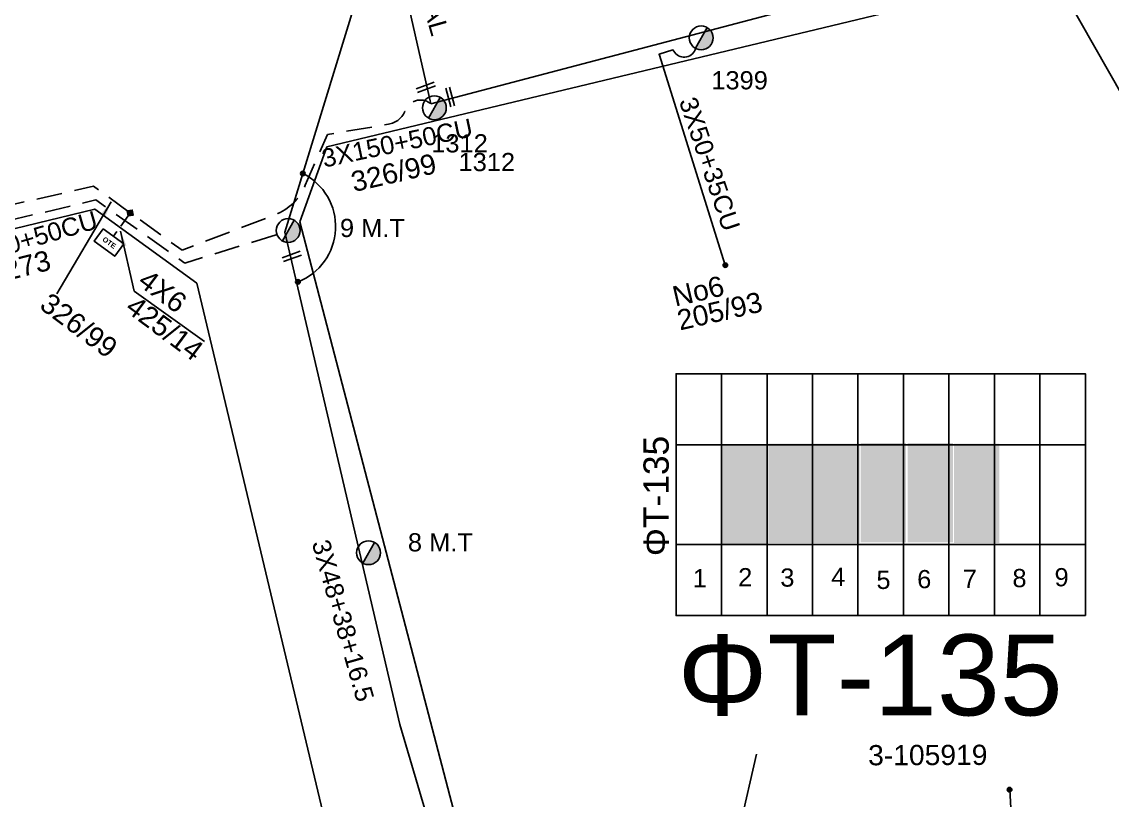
# Model space of a CAD drawing. Header units: millimetres. Extents: x 938 to 3112, y 793 to 1825.
# Drawn here: x 2578.7 to 2686.6, y 1459.4 to 1536.4 of the extents above; entities that cross this region are included whole.
import ezdxf
from ezdxf.enums import TextEntityAlignment as Align

# ---------------------------------------------------------------- set-up
doc = ezdxf.new("R2010")
doc.units = ezdxf.units.MM
doc.linetypes.add('DASHED', pattern=[19.05, 12.7, -6.35])
for name, color, linetype in [('Pillar OTE', 7, 'Continuous'), ('Ασφαλειοκιβώτια Χ.Τ 9 αναχωρήσεων', 7, 'Continuous'), ('Γέφυρες Εναερίου Δικτύου', 7, 'Continuous'), ('Γυμνά εναέρια ΧΤ (1Φ)   2x16AL', 7, 'Continuous'), ('Γυμνά εναέρια ΧΤ (3Φ)   3x50+35CU', 7, 'Continuous'), ('Γυμνά εναέρια ΧΤ (3Φ)   4x50AL', 7, 'Continuous'), ('Γυμνά εναέρια ΧΤ και ΦΟΠ (3Φ)   4x50+16AL', 7, 'Continuous'), ('Εναέρια παροχή ΧΤ 4x16', 7, 'SYN_LINE'), ('Επιγραφές - Σχήματα', 7, 'Continuous'), ('Καλώδια ΧΤ   3x150+50CU', 7, 'DASHED'), ('Καλώδια ΧΤ   3x48+38+16.5', 7, 'DASHED'), ('Μηχανική τομή', 7, 'Continuous'), ('Στύλος ΦΜ', 7, 'Continuous'), ('Στύλος ΦΜ @ 1', 7, 'Continuous'), ('Συνδέσεις', 7, 'Continuous'), ('Υπόβαθρο ΔΕΗ', 7, 'Continuous'), ('Υπόγεια καλώδια Παροχών ΧΤ   4x6', 7, 'DASHED')]:
    doc.layers.add(name, color=color, linetype=linetype)
doc.styles.get("Standard").update_dxf_attribs({"font": 'arial.ttf'})
doc.linetypes.add('SYN_LINE', pattern='A,0.5,-0.0001,["/\\/\\/\\/",Standard,S=0.1,R=0,X=0,Y=-0.05],-0.25', length=0.7501)
doc.dimstyles.new('ISO-25', dxfattribs={"dimtxt": 2.5, "dimasz": 2.5, "dimexe": 1.25, "dimexo": 0.625, "dimtad": 1, "dimtxsty": 'Standard', "dimcen": 2.5, "dimaunit": 2, "dimazin": 0, "dimtfac": 1, "dimtmove": 0, "dimatfit": 3, "dimfxl": 1, "dimarcsym": 0})

# ---------------------------------------------------------------- blocks, each defined once
blk = doc.blocks.new('ΥΠΑΡΧΩΝ ΤΣΙΜΕΝΤΕΝΙΟΣ ΣΤΥΛΟΣ')
at = {"layer": 'Στύλος ΦΜ'}
blk.add_hatch(color=256, dxfattribs=at).paths.add_polyline_path([(-1.29, -2.28, 0.574793), (2.62, 0, 0.268822), (1.3, 2.27)])
blk.add_line((-1.29, -2.28), (1.3, 2.27), dxfattribs=at)
blk.add_circle((0, 0), 2.62, dxfattribs=at)
at = {"layer": 'Στύλος ΦΜ', "flags": 4}
for tag, p in [('ΑΡΙΘΜΟΣ', (-4.68, 8.05)), ('ΤΥΠΟΣ', (-4.91, 3.03))]:
    blk.add_attdef(tag, p, '', height=4, dxfattribs=at)
blk = doc.blocks.new('ΑΣΦΑΛΕΙΟΚΙΒΩΤΙΟ ΥΠΟΣΤΑΘΜΟΥ 9 ΑΝΑΧΩΡΗΣΕΩΝ')
at = {"layer": 'Ασφαλειοκιβώτια Χ.Τ 9 αναχωρήσεων', "ltscale": 40}
for p, q in [((-23.8, 40.36), (24.02, 40.36)), ((-9.72, 40.36), (-9.72, -40.64)), ((9.94, 40.36), (9.94, -40.64)), ((-23.8, 31.36), (24.02, 31.36)), ((-23.8, 22.36), (24.02, 22.36)), ((-23.8, 13.36), (24.02, 13.36)), ((-23.8, 4.36), (24.02, 4.36)), ((-23.8, -4.64), (24.02, -4.64)), ((-23.8, -13.64), (24.02, -13.64)), ((-23.8, -22.64), (24.02, -22.64)), ((-23.8, -31.64), (24.02, -31.64))]:
    blk.add_line(p, q, dxfattribs=at)
at = {"layer": 'Ασφαλειοκιβώτια Χ.Τ 9 αναχωρήσεων'}
blk.add_lwpolyline([(-23.8, -40.64), (24.02, -40.64), (24.02, 40.36), (-23.8, 40.36)], close=True, dxfattribs=at)
for s, p in [('1', (-18.22, 37.06)), ('2', (-18.02, 28.07)), ('3', (-18.09, 19.73)), ('4', (-17.94, 9.66)), ('5', (-18.55, 0.71)), ('6', (-18.4, -7.35)), ('7', (-18.34, -16.37)), ('8', (-18.19, -26.2)), ('9', (-18.02, -34.53))]:
    blk.add_text(s, height=3.6, rotation=270, dxfattribs=at).set_placement(p)
at = {"layer": 'Ασφαλειοκιβώτια Χ.Τ 9 αναχωρήσεων', "ltscale": 40}
for tag, height, p in [('ΟΝΟΜΑ', 5, (-0.16, 44.31)), ('ΚΕΙΜΕΝΟ 1', 2, (17.06, 35.59)), ('ΚΕΙΜΕΝΟ 2', 2, (17.06, 26.88)), ('ΚΕΙΜΕΝΟ 3', 2, (17.06, 17.69)), ('ΚΕΙΜΕΝΟ 4', 2, (17.06, 8.71)), ('ΚΕΙΜΕΝΟ 5', 2, (17.06, -0.13)), ('ΚΕΙΜΕΝΟ 6', 2, (17.06, -9.05)), ('ΚΕΙΜΕΝΟ 7', 2, (17.06, -18.13)), ('ΚΕΙΜΕΝΟ 8', 2, (17.06, -26.85)), ('ΚΕΙΜΕΝΟ 9', 2, (17.06, -35.99)), ('ΣΧ', 2, (-0.1, -42.64))]:
    blk.add_attdef(tag, text='', height=height, dxfattribs=at).set_placement(p, align=Align.MIDDLE_CENTER)
blk = doc.blocks.new('ΜΗΧΑΝΙΚΗ ΤΟΜΗ')
at = {"layer": 'Μηχανική τομή', "ltscale": 40}
for p, q in [((-1.89, 0.78), (1.89, 0.78)), ((1.89, 0), (-1.89, 0))]:
    blk.add_line(p, q, dxfattribs=at)
blk = doc.blocks.new('_ΣΥΝΔΕΣΗ')
at = {"layer": 'Συνδέσεις', "linetype": 'SYN_LINE', "ltscale": 40}
blk.add_hatch(color=256, dxfattribs=at).paths.add_polyline_path([(0.5, -0.01, 1), (-0.5, -0.01, 1)])
at = {"layer": 'Συνδέσεις'}
blk.add_circle((0, -0.01), 0.5, dxfattribs=at)
blk = doc.blocks.new('TSONTA XT1')
at = {"ltscale": 40}
h = blk.add_hatch(color=256, dxfattribs=at)
h.dxf.hatch_style = 1
h.paths.add_polyline_path([(595.96, 2487.66), (597.07, 2488.77), (595.96, 2489.87), (594.85, 2488.77)])
blk.add_lwpolyline([(594.85, 2488.77), (595.96, 2489.87), (597.07, 2488.77), (595.96, 2487.66)], close=True, dxfattribs=at)
blk = doc.blocks.new('PILLAR ΟΤΕ')
at = {"layer": 'Pillar OTE', "ltscale": 40}
blk.add_lwpolyline([(-3.31, 2.02), (3.39, 2.02), (3.39, -1.99), (-3.31, -1.99)], close=True, dxfattribs=at)
at = {"layer": 'Pillar OTE', "insert": (-1.81, 0.71), "char_height": 1.3575, "width": 109.961, "attachment_point": 1}
blk.add_mtext('{\\fArial|b1|i0|c161|p34;OTE}', dxfattribs=at)

msp = doc.modelspace()

# ---------------------------------------------------------------- hatches: boundary and pattern name
at = {"layer": 'Ασφαλειοκιβώτια Χ.Τ 9 αναχωρήσεων'}
for color, points in [(151, [(2647.94, 1494.54), (2647.94, 1484.71), (2652.44, 1484.71), (2652.44, 1494.54)]), (202, [(2652.6, 1494.68), (2652.6, 1484.85), (2657.1, 1484.85), (2657.1, 1494.68)]), (5, [(2657.12, 1494.68), (2657.12, 1484.85), (2661.62, 1484.85), (2661.62, 1494.68)]), (62, [(2661.71, 1494.75), (2661.71, 1484.92), (2666.21, 1484.92), (2666.21, 1494.75)]), (133, [(2666.37, 1494.75), (2666.37, 1484.92), (2670.87, 1484.92), (2670.87, 1494.75)]), (6, [(2670.96, 1494.68), (2670.96, 1484.85), (2675.46, 1484.85), (2675.46, 1494.68)])]:
    msp.add_hatch(color=color, dxfattribs=at).paths.add_polyline_path(points)

# ---------------------------------------------------------------- linework, layer by layer
at = {"layer": 'Γέφυρες Εναερίου Δικτύου', "color": 173, "flags": 128}
msp.add_lwpolyline([(2604.74, 1515.58), (2614.73, 1548.08), (2623.91, 1570.76)], dxfattribs=at)
at = {"layer": 'Γυμνά εναέρια ΧΤ (1Φ)   2x16AL', "color": 173, "linetype": 'Continuous', "flags": 128}
msp.add_lwpolyline([(2604.74, 1515.58), (2616.14, 1466.89), (2619.85, 1454.26), (2610.6, 1455.83)], dxfattribs=at)
at = {"layer": 'Γυμνά εναέρια ΧΤ (3Φ)   3x50+35CU', "color": 62, "flags": 128}
msp.add_lwpolyline([(2648.33, 1512.32), (2641.78, 1533.19), (2643.15, 1533.63), (2643.44, 1533.23, 0.624504), (2645.44, 1533.96, 1.257869)], format="xyb", dxfattribs=at)
at = {"layer": 'Γυμνά εναέρια ΧΤ (3Φ)   4x50AL', "color": 62, "flags": 128}
msp.add_lwpolyline([(2614.73, 1548.08), (2619.2, 1528.29)], dxfattribs=at)
at = {"layer": 'Γυμνά εναέρια ΧΤ και ΦΟΠ (3Φ)   4x50+16AL', "color": 62, "flags": 128}
msp.add_lwpolyline([(2619.2, 1528.29), (2689, 1546.68)], dxfattribs=at)
at = {"layer": 'Εναέρια παροχή ΧΤ 4x16', "color": 30, "linetype": 'SYN_LINE', "ltscale": 15, "flags": 128}
msp.add_lwpolyline([(2677.14, 1448.3), (2676.47, 1460.45)], dxfattribs=at)
at = {"layer": 'Επιγραφές - Σχήματα', "linetype": 'Continuous', "ltscale": 0.2}
msp.add_arc((2603.9, 1516.14), 5.88, 291.4506, 63.353, dxfattribs=at)
at = {"layer": 'Καλώδια ΧΤ   3x150+50CU', "color": 62, "ltscale": 0.2, "flags": 128}
msp.add_lwpolyline([(2548.59, 1512.1, -0.49138), (2547.93, 1518.64, -0.361387), (2564.75, 1517.21, 0.226622), (2568.74, 1516.25), (2585.81, 1520.14), (2594.59, 1513.81), (2603.8, 1517.32, 0.208847), (2606.78, 1520.25), (2608.96, 1525.25), (2615, 1526.27, 0.26239), (2616.7, 1527.66, -0.511315), (2619.2, 1528.29, -3.518707)], format="xyb", dxfattribs=at)
at = {"layer": 'Καλώδια ΧΤ   3x150+50CU', "color": 173, "linetype": 'DASHED', "ltscale": 0.2, "flags": 128}
msp.add_lwpolyline([(2551.39, 1512.58, -0.97857), (2551.64, 1517.11), (2556.94, 1518.18, -0.300945), (2560.09, 1516.91, 0.284861), (2562.08, 1516.04), (2563.76, 1516.08, -0.213707), (2565.75, 1515.24, 0.252409), (2568, 1514.48), (2586.05, 1518.78), (2594.86, 1512.54), (2604.74, 1515.58)], format="xyb", dxfattribs=at)
at = {"layer": 'Υπόβαθρο ΔΕΗ', "flags": 128}
msp.add_lwpolyline([(2608.91, 1524.05), (2606.24, 1516.63), (2627.91, 1433.7), (2724.92, 1452.23), (2727.88, 1458.45), (2680.7, 1541.27)], close=True, dxfattribs=at)
msp.add_lwpolyline([(2608.91, 1524.05), (2606.24, 1516.63), (2627.91, 1433.7), (2724.92, 1452.23), (2727.88, 1458.45), (2680.7, 1541.27)], close=True, dxfattribs=at)
for points in [[(2346.48, 1459.94), (2328.97, 1435.01), (2376.24, 1412.09), (2421.56, 1391.17), (2497.45, 1407.45), (2565.19, 1420.67), (2614.84, 1431.63), (2596.06, 1510.54), (2585.95, 1517.87), (2487.3, 1493.93), (2401.78, 1473.45), (2346.48, 1459.94)], [(2346.48, 1459.94), (2328.97, 1435.01), (2376.24, 1412.09), (2421.56, 1391.17), (2497.45, 1407.45), (2565.19, 1420.67), (2614.84, 1431.63), (2596.06, 1510.54), (2585.95, 1517.87), (2487.3, 1493.93), (2401.78, 1473.45), (2346.48, 1459.94)], [(2589.86, 1509.75), (2596.79, 1504.77)]]:
    msp.add_lwpolyline(points, dxfattribs=at)
at = {"layer": 'Υπόγεια καλώδια Παροχών ΧΤ   4x6', "color": 62, "linetype": 'DASHED', "ltscale": 0.1}
msp.add_lwpolyline([(2589.26, 1517.2), (2587.81, 1515.19)], dxfattribs=at)

# ---------------------------------------------------------------- block references
at = {"layer": 'Pillar OTE', "xscale": 0.3750000000000001, "yscale": 0.3750000000000001, "zscale": 0.3750000000000001, "rotation": 323.9135046614494}
msp.add_blockref('PILLAR ΟΤΕ', (2587.34, 1514.57), dxfattribs=at)
at = {"layer": 'Ασφαλειοκιβώτια Χ.Τ 9 αναχωρήσεων', "xscale": 0.5, "yscale": 0.5, "zscale": 0.5, "rotation": 90}
msp.add_blockref('ΑΣΦΑΛΕΙΟΚΙΒΩΤΙΟ ΥΠΟΣΤΑΘΜΟΥ 9 ΑΝΑΧΩΡΗΣΕΩΝ', (2663.64, 1489.57), dxfattribs=at).add_auto_attribs({'ΟΝΟΜΑ': 'ΦΤ-135'})
at = {"layer": 'Μηχανική τομή'}
for p, xscale, yscale, zscale, rotation in [((2618.78, 1529.74), 0.5000000000003455, 0.5000000000003455, 0.5000000000003455, 19.91667185463837), ((2621.3, 1529.01), 0.5000000000003978, 0.5000000000003978, 0.5000000000003978, 105.0150737377341), ((2605.51, 1513.01), 0.5000000000003455, 0.5000000000003455, 0.5000000000003455, 19.91667185463837)]:
    msp.add_blockref('ΜΗΧΑΝΙΚΗ ΤΟΜΗ', p, dxfattribs=dict(at, xscale=xscale, yscale=yscale, zscale=zscale, rotation=rotation))
at = {"layer": 'Στύλος ΦΜ @ 1', "ltscale": 40}
ref = msp.add_blockref('ΥΠΑΡΧΩΝ ΤΣΙΜΕΝΤΕΝΙΟΣ ΣΤΥΛΟΣ', (2645.95, 1534.81), dxfattribs=dict(at, xscale=0.4499999999998181, yscale=0.4499999999998181, zscale=0.4499999999998181))
ref.add_attrib('ΤΥΠΟΣ', '1399', (2646.95, 1529.72), dxfattribs={"layer": 'Στύλος ΦΜ', "height": 1.8, "flags": 4})
ref = msp.add_blockref('ΥΠΑΡΧΩΝ ΤΣΙΜΕΝΤΕΝΙΟΣ ΣΤΥΛΟΣ', (2645.95, 1534.81), dxfattribs=dict(at, xscale=0.4499999999998181, yscale=0.4499999999998181, zscale=0.4499999999998181))
ref.add_attrib('ΤΥΠΟΣ', '1399', (2646.95, 1529.72), dxfattribs={"layer": 'Στύλος ΦΜ', "height": 1.8, "flags": 4})
ref = msp.add_blockref('ΥΠΑΡΧΩΝ ΤΣΙΜΕΝΤΕΝΙΟΣ ΣΤΥΛΟΣ', (2619.55, 1527.9), dxfattribs=dict(at, xscale=0.4499999999998181, yscale=0.4499999999998181, zscale=0.4499999999998181))
ref.add_attrib('ΤΥΠΟΣ', '1312', (2619.24, 1523.48), dxfattribs={"layer": 'Στύλος ΦΜ', "height": 1.8, "flags": 4})
ref = msp.add_blockref('ΥΠΑΡΧΩΝ ΤΣΙΜΕΝΤΕΝΙΟΣ ΣΤΥΛΟΣ', (2619.55, 1527.9), dxfattribs=dict(at, xscale=0.4499999999998181, yscale=0.4499999999998181, zscale=0.4499999999998181))
ref.add_attrib('ΤΥΠΟΣ', '1312', (2621.94, 1521.63), dxfattribs={"layer": 'Στύλος ΦΜ', "height": 1.8, "flags": 4})
ref = msp.add_blockref('ΥΠΑΡΧΩΝ ΤΣΙΜΕΝΤΕΝΙΟΣ ΣΤΥΛΟΣ', (2605.09, 1515.76), dxfattribs=dict(at, xscale=0.4499999999998181, yscale=0.4499999999998181, zscale=0.4499999999998181))
ref.add_attrib('ΤΥΠΟΣ', '9 M.T', (2610.21, 1515.11), dxfattribs={"layer": 'Στύλος ΦΜ', "height": 1.8, "flags": 4})
ref = msp.add_blockref('ΥΠΑΡΧΩΝ ΤΣΙΜΕΝΤΕΝΙΟΣ ΣΤΥΛΟΣ', (2605.09, 1515.76), dxfattribs=dict(at, xscale=0.4499999999998181, yscale=0.4499999999998181, zscale=0.4499999999998181))
ref.add_attrib('ΤΥΠΟΣ', '9 M.T', (2610.21, 1515.11), dxfattribs={"layer": 'Στύλος ΦΜ', "height": 1.8, "flags": 4})
ref = msp.add_blockref('ΥΠΑΡΧΩΝ ΤΣΙΜΕΝΤΕΝΙΟΣ ΣΤΥΛΟΣ', (2613.04, 1483.88), dxfattribs=dict(at, xscale=0.4499999999998181, yscale=0.4499999999998181, zscale=0.4499999999998181))
ref.add_attrib('ΤΥΠΟΣ', '8 M.T', (2616.93, 1484.01), dxfattribs={"layer": 'Στύλος ΦΜ', "height": 1.8, "flags": 4})
ref = msp.add_blockref('ΥΠΑΡΧΩΝ ΤΣΙΜΕΝΤΕΝΙΟΣ ΣΤΥΛΟΣ', (2613.04, 1483.88), dxfattribs=dict(at, xscale=0.4499999999998181, yscale=0.4499999999998181, zscale=0.4499999999998181))
ref.add_attrib('ΤΥΠΟΣ', '8 M.T', (2616.93, 1484.01), dxfattribs={"layer": 'Στύλος ΦΜ', "height": 1.8, "flags": 4})
at = {"layer": 'Συνδέσεις', "xscale": 0.4500000000000455, "yscale": 0.4500000000000455, "zscale": 0.4500000000000455}
for p in [(2606.53, 1521.4), (2648.33, 1512.33), (2606.05, 1510.68), (2676.46, 1460.44)]:
    msp.add_blockref('_ΣΥΝΔΕΣΗ', p, dxfattribs=at)
at = {"layer": 'Συνδέσεις', "xscale": 0.3206137881753686, "yscale": 0.3206137881753686, "zscale": 0.3206137881753686, "rotation": 324.9561571609976}
msp.add_blockref('TSONTA XT1', (1974.85, 973.93), dxfattribs=at)

# ---------------------------------------------------------------- texts
at = {"layer": 'Γυμνά εναέρια ΧΤ (3Φ)   3x50+35CU'}
msp.add_text('3X50+35CU', height=1.8, rotation=288.6932, dxfattribs=at).set_placement((2646.79, 1522.34), align=Align.MIDDLE)
at = {"layer": 'Γυμνά εναέρια ΧΤ (3Φ)   4x50AL'}
msp.add_text('4X50AL', height=1.8, rotation=285.7228, dxfattribs=at).set_placement((2618.94, 1539.43), align=Align.MIDDLE)
at = {"layer": 'Επιγραφές - Σχήματα', "linetype": 'DASHED', "ltscale": 0.2, "char_height": 2, "width": 17.7581, "attachment_point": 1}
for s, insert, rotation in [('326/99', (2611.13, 1521.5), 12.9811), ('3-62273', (2571.33, 1511.35), 14.1127), ('4Χ6', (2591.28, 1512.05), 323.2833), ('Νο6', (2642.93, 1510.17), 12.9811), ('326/99', (2581.56, 1509.73), 323.2833), ('205/93', (2643.39, 1507.81), 12.9811), ('425/14', (2590.05, 1509.45), 323.2833), ('3-105919', (2662.46, 1464.85), 0.1994)]:
    msp.add_mtext(s, dxfattribs=dict(at, insert=insert, rotation=rotation))
at = {"layer": 'Επιγραφές - Σχήματα', "linetype": 'DASHED', "ltscale": 0.2, "insert": (2643.6, 1475.79), "char_height": 8, "width": 24.9768, "attachment_point": 1}
msp.add_mtext('ΦΤ-135', dxfattribs=at)
at = {"layer": 'Καλώδια ΧΤ   3x150+50CU', "ltscale": 0.2}
for rotation, p in [(11.8973, (2615.87, 1524.42)), (16.2056, (2578.85, 1514.76))]:
    msp.add_text('3X150+50CU', height=1.8, rotation=rotation, dxfattribs=at).set_placement(p, align=Align.MIDDLE)
at = {"layer": 'Καλώδια ΧΤ   3x48+38+16.5', "ltscale": 0.2}
msp.add_text('3X48+38+16.5', height=1.8, rotation=285.8335, dxfattribs=at).set_placement((2610.52, 1477.17), align=Align.MIDDLE)

# ---------------------------------------------------------------- leaders
at = {"layer": 'Επιγραφές - Σχήματα', "ltscale": 40}
for points, override in [([(2587.58, 1518.6), (2582.19, 1509.5)], {"dimasz": 1.5, "dimtad": 0}), ([(2588.5, 1515.68), (2589.86, 1509.75)], {"dimasz": 1.5, "dimtad": 0}), ([(2643.56, 1429.94), (2651.41, 1463.94)], {"dimasz": 2, "dimtad": 0})]:
    msp.add_leader(points, dimstyle='ISO-25', override=override, dxfattribs=at)

doc.saveas('drawing.dxf')
